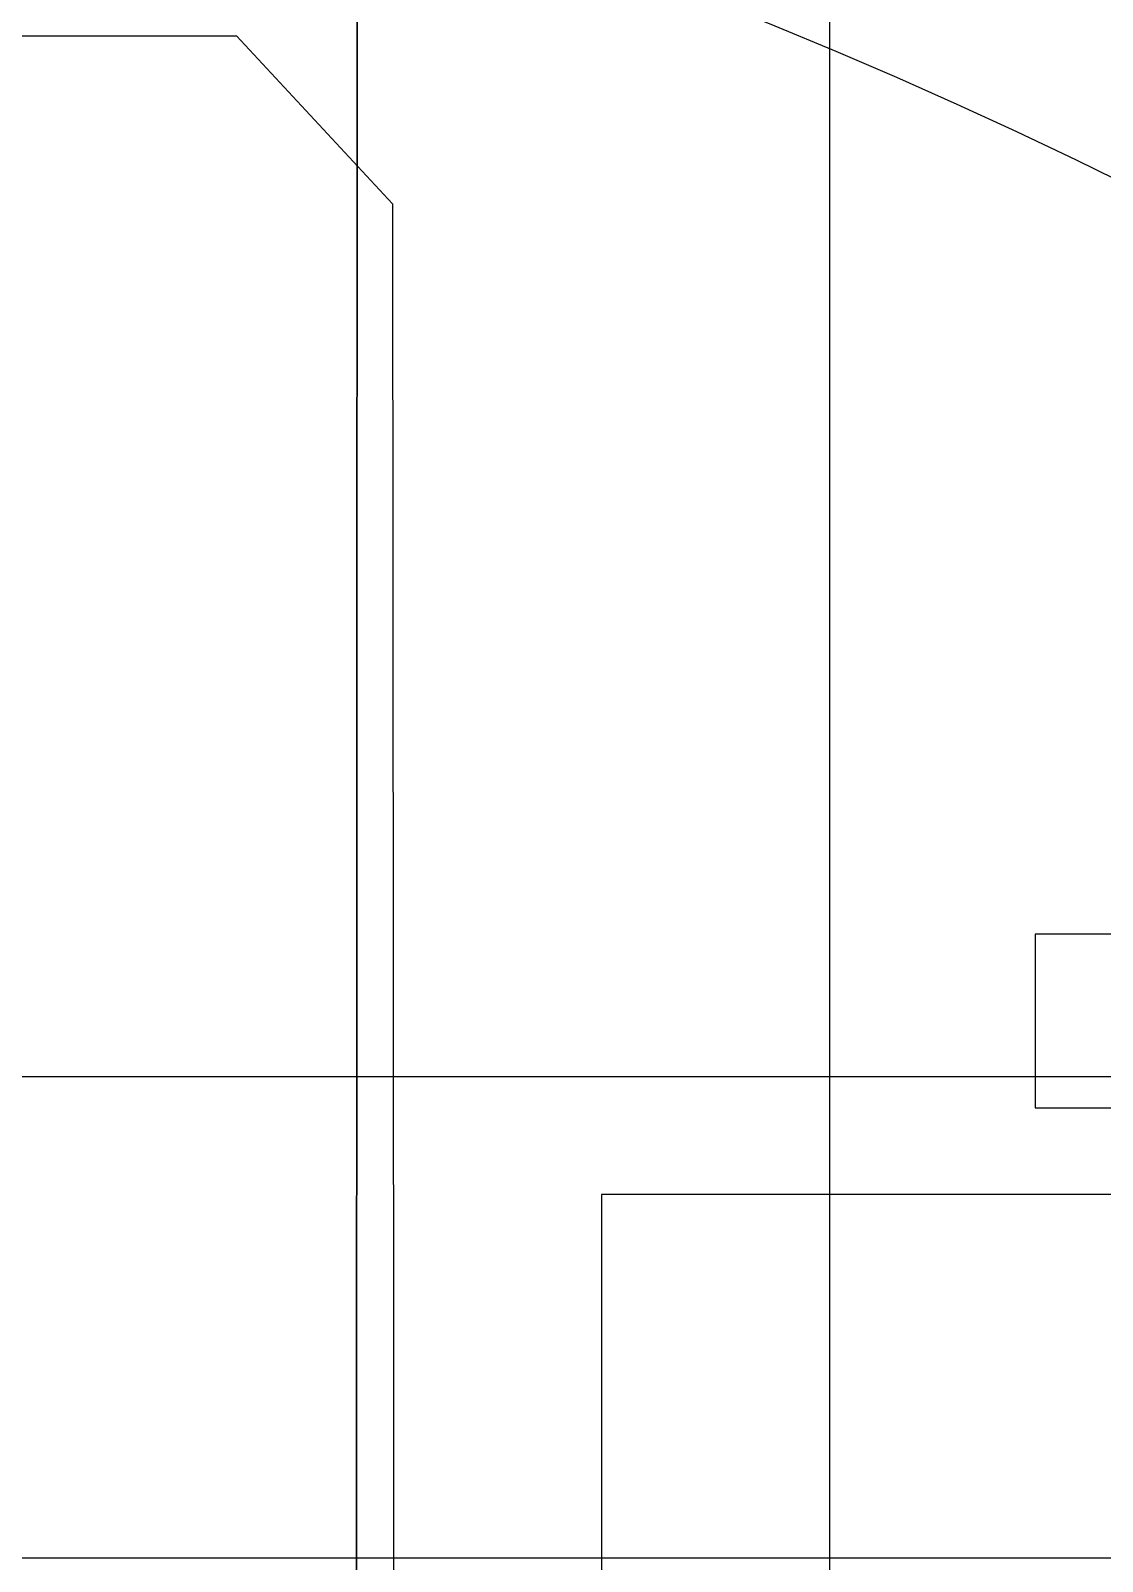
# Model space of a CAD drawing. Extents: x -381 to 213, y -63 to 250.
# Drawn here: x -103 to -90.64, y 52.83 to 70.47 of the extents above; entities that cross this region are included whole.
import ezdxf

# ---------------------------------------------------------------- set-up
doc = ezdxf.new("R2010")
doc.units = 0
doc.header["$MEASUREMENT"] = 0
doc.linetypes.add('K5LT65535', pattern=[0])
doc.linetypes.add('K5LT_BASIC', pattern=[0])
doc.layers.add('Системный слой', color=7, linetype='Continuous')

# ---------------------------------------------------------------- blocks, each defined once
blk = doc.blocks.new('*U')
at = {"layer": 'Системный слой', "color": 5, "linetype": 'K5LT_BASIC'}
for p, q in [((-110.178, 33.852), (-110.15, 86.852)), ((112.82, 33.848), (112.849, 86.848)), ((35.097, 31.318), (5.097, 31.318)), ((5.097, 31.318), (5.097, 29.318)), ((5.097, 29.318), (35.097, 29.318)), ((20.099, 28.32), (0.099, 28.32)), ((0.099, 28.32), (0.099, -1.68))]:
    blk.add_line(p, q, dxfattribs=at)
blk = doc.blocks.new('*F')
at = {"layer": 'Системный слой', "color": 5, "linetype": 'K5LT65535'}
for points in [[(64.596, 15.692), (64.596, 19.329), (62.012, 19.329), (59.428, 45.933), (-51.102, 45.933), (-51.102, 49.761), (-44.02, 51.483), (56.079, 51.483), (58.376, 49.186), (59.428, 45.933)], [(-51.58, 12.152), (-51.58, 15.788), (-42.68, 41.722), (-39.714, 44.689), (1.149, 44.689), (2.728, 43.11), (2.728, -18.333), (0.766, -21.534), (-1.148, -21.534)], [(-2.296, 17.128), (-38.374, 17.128), (-38.374, 39.425), (-36.125, 41.674), (-4.114, 41.674), (-2.313, 39.736), (-2.296, 17.128)]]:
    blk.add_lwpolyline(points, dxfattribs=at)
at = {"layer": 'Системный слой', "color": 5, "linetype": 'K5LT_BASIC'}
blk.add_circle((94.013, 5.981), 62.534, dxfattribs=at)
blk.add_circle((94.013, 5.981), 62.534, dxfattribs=at)
at = {"layer": 'Системный слой'}
blk.add_blockref('*U', (0, 0), dxfattribs=at)
blk.add_blockref('*U', (0, 0), dxfattribs=at)
blk.add_blockref('*U', (0, 0), dxfattribs=at)
blk.add_blockref('*U', (0, 0), dxfattribs=at)
blk.add_blockref('*U', (0, 0), dxfattribs=at)
blk.add_blockref('*U', (0, 0), dxfattribs=at)
blk.add_blockref('*U', (0, 0), dxfattribs=at)
blk.add_blockref('*U', (0, 0), dxfattribs=at)
blk.add_blockref('*U', (0, 0), dxfattribs=at)
blk.add_blockref('*U', (0, 0), dxfattribs=at)
blk.add_blockref('*U', (0, 0), dxfattribs=at)
blk.add_blockref('*U', (0, 0), dxfattribs=at)
blk.add_blockref('*U', (0, 0), dxfattribs=at)
blk.add_blockref('*U', (0, 0), dxfattribs=at)
blk.add_blockref('*U', (0, 0), dxfattribs=at)
blk.add_blockref('*U', (0, 0), dxfattribs=at)
blk.add_blockref('*U', (0, 0), dxfattribs=at)
blk.add_blockref('*U', (0, 0), dxfattribs=at)
blk.add_blockref('*U', (0, 0), dxfattribs=at)
blk.add_blockref('*U', (0, 0), dxfattribs=at)
blk.add_blockref('*U', (0, 0), dxfattribs=at)
blk.add_blockref('*U', (0, 0), dxfattribs=at)
blk.add_blockref('*U', (0, 0), dxfattribs=at)
blk.add_blockref('*U', (0, 0), dxfattribs=at)
blk.add_blockref('*U', (0, 0), dxfattribs=at)
blk.add_blockref('*U', (0, 0), dxfattribs=at)
blk.add_blockref('*U', (0, 0), dxfattribs=at)
blk.add_blockref('*U', (0, 0), dxfattribs=at)
blk.add_blockref('*U', (0, 0), dxfattribs=at)
blk.add_blockref('*U', (0, 0), dxfattribs=at)
blk.add_blockref('*U', (0, 0), dxfattribs=at)
blk.add_blockref('*U', (0, 0), dxfattribs=at)
blk.add_blockref('*U', (0, 0), dxfattribs=at)
blk.add_blockref('*U', (0, 0), dxfattribs=at)
blk.add_blockref('*U', (0, 0), dxfattribs=at)
blk.add_blockref('*U', (0, 0), dxfattribs=at)
blk.add_blockref('*U', (0, 0), dxfattribs=at)
blk.add_blockref('*U', (0, 0), dxfattribs=at)
blk.add_blockref('*U', (0, 0), dxfattribs=at)
blk.add_blockref('*U', (0, 0), dxfattribs=at)
blk.add_blockref('*U', (0, 0), dxfattribs=at)
blk.add_blockref('*U', (0, 0), dxfattribs=at)
blk.add_blockref('*U', (0, 0), dxfattribs=at)
blk.add_blockref('*U', (0, 0), dxfattribs=at)
blk.add_blockref('*U', (0, 0), dxfattribs=at)
blk.add_blockref('*U', (0, 0), dxfattribs=at)
blk.add_blockref('*U', (0, 0), dxfattribs=at)
blk.add_blockref('*U', (0, 0), dxfattribs=at)
blk.add_blockref('*U', (0, 0), dxfattribs=at)
blk.add_blockref('*U', (0, 0), dxfattribs=at)
blk.add_blockref('*U', (0, 0), dxfattribs=at)
blk.add_blockref('*U', (0, 0), dxfattribs=at)
blk.add_blockref('*U', (0, 0), dxfattribs=at)
blk.add_blockref('*U', (0, 0), dxfattribs=at)
blk.add_blockref('*U', (0, 0), dxfattribs=at)
blk.add_blockref('*U', (0, 0), dxfattribs=at)
blk.add_blockref('*U', (0, 0), dxfattribs=at)
blk.add_blockref('*U', (0, 0), dxfattribs=at)
blk.add_blockref('*U', (0, 0), dxfattribs=at)
blk.add_blockref('*U', (0, 0), dxfattribs=at)
blk.add_blockref('*U', (0, 0), dxfattribs=at)
blk.add_blockref('*U', (0, 0), dxfattribs=at)
blk.add_blockref('*U', (0, 0), dxfattribs=at)
blk.add_blockref('*U', (0, 0), dxfattribs=at)
blk.add_blockref('*U', (0, 0), dxfattribs=at)
blk.add_blockref('*U', (0, 0), dxfattribs=at)
blk.add_blockref('*U', (0, 0), dxfattribs=at)
blk.add_blockref('*U', (0, 0), dxfattribs=at)
blk.add_blockref('*U', (0, 0), dxfattribs=at)
blk.add_blockref('*U', (0, 0), dxfattribs=at)
blk.add_blockref('*U', (0, 0), dxfattribs=at)
blk.add_blockref('*U', (0, 0), dxfattribs=at)
blk.add_blockref('*U', (0, 0), dxfattribs=at)
blk.add_blockref('*U', (0, 0), dxfattribs=at)
blk.add_blockref('*U', (0, 0), dxfattribs=at)
blk.add_blockref('*U', (0, 0), dxfattribs=at)
blk.add_blockref('*U', (0, 0), dxfattribs=at)
blk.add_blockref('*U', (0, 0), dxfattribs=at)
blk.add_blockref('*U', (0, 0), dxfattribs=at)
blk.add_blockref('*U', (0, 0), dxfattribs=at)
blk.add_blockref('*U', (0, 0), dxfattribs=at)
blk.add_blockref('*U', (0, 0), dxfattribs=at)
blk.add_blockref('*U', (0, 0), dxfattribs=at)
blk.add_blockref('*U', (0, 0), dxfattribs=at)
blk.add_blockref('*U', (0, 0), dxfattribs=at)
blk.add_blockref('*U', (0, 0), dxfattribs=at)
blk.add_blockref('*U', (0, 0), dxfattribs=at)
blk.add_blockref('*U', (0, 0), dxfattribs=at)
blk.add_blockref('*U', (0, 0), dxfattribs=at)
blk.add_blockref('*U', (0, 0), dxfattribs=at)
blk.add_blockref('*U', (0, 0), dxfattribs=at)
blk.add_blockref('*U', (0, 0), dxfattribs=at)
blk.add_blockref('*U', (0, 0), dxfattribs=at)
blk.add_blockref('*U', (0, 0), dxfattribs=at)
blk.add_blockref('*U', (0, 0), dxfattribs=at)
blk.add_blockref('*U', (0, 0), dxfattribs=at)
blk.add_blockref('*U', (0, 0), dxfattribs=at)
blk.add_blockref('*U', (0, 0), dxfattribs=at)
blk.add_blockref('*U', (0, 0), dxfattribs=at)
blk.add_blockref('*U', (0, 0), dxfattribs=at)
blk.add_blockref('*U', (0, 0), dxfattribs=at)
blk.add_blockref('*U', (0, 0), dxfattribs=at)
blk.add_blockref('*U', (0, 0), dxfattribs=at)
blk.add_blockref('*U', (0, 0), dxfattribs=at)
blk.add_blockref('*U', (0, 0), dxfattribs=at)
blk.add_blockref('*U', (0, 0), dxfattribs=at)
blk.add_blockref('*U', (0, 0), dxfattribs=at)
blk.add_blockref('*U', (0, 0), dxfattribs=at)
blk.add_blockref('*U', (0, 0), dxfattribs=at)
blk.add_blockref('*U', (0, 0), dxfattribs=at)
blk.add_blockref('*U', (0, 0), dxfattribs=at)
blk.add_blockref('*U', (0, 0), dxfattribs=at)
blk.add_blockref('*U', (0, 0), dxfattribs=at)
blk.add_blockref('*U', (0, 0), dxfattribs=at)
blk.add_blockref('*U', (0, 0), dxfattribs=at)
blk.add_blockref('*U', (0, 0), dxfattribs=at)
blk.add_blockref('*U', (0, 0), dxfattribs=at)
blk.add_blockref('*U', (0, 0), dxfattribs=at)
blk.add_blockref('*U', (0, 0), dxfattribs=at)
blk.add_blockref('*U', (0, 0), dxfattribs=at)
blk.add_blockref('*U', (0, 0), dxfattribs=at)
blk.add_blockref('*U', (0, 0), dxfattribs=at)
blk.add_blockref('*U', (0, 0), dxfattribs=at)
blk.add_blockref('*U', (0, 0), dxfattribs=at)
blk.add_blockref('*U', (0, 0), dxfattribs=at)
blk.add_blockref('*U', (0, 0), dxfattribs=at)
blk.add_blockref('*U', (0, 0), dxfattribs=at)
blk.add_blockref('*U', (0, 0), dxfattribs=at)
blk.add_blockref('*U', (0, 0), dxfattribs=at)
blk.add_blockref('*U', (0, 0), dxfattribs=at)
blk.add_blockref('*U', (0, 0), dxfattribs=at)
blk.add_blockref('*U', (0, 0), dxfattribs=at)
blk.add_blockref('*U', (0, 0), dxfattribs=at)
blk.add_blockref('*U', (0, 0), dxfattribs=at)
blk.add_blockref('*U', (0, 0), dxfattribs=at)
blk.add_blockref('*U', (0, 0), dxfattribs=at)
blk.add_blockref('*U', (0, 0), dxfattribs=at)
blk.add_blockref('*U', (0, 0), dxfattribs=at)
blk.add_blockref('*U', (0, 0), dxfattribs=at)
blk.add_blockref('*U', (0, 0), dxfattribs=at)
blk.add_blockref('*U', (0, 0), dxfattribs=at)
blk.add_blockref('*U', (0, 0), dxfattribs=at)
blk.add_blockref('*U', (0, 0), dxfattribs=at)
blk.add_blockref('*U', (0, 0), dxfattribs=at)
blk.add_blockref('*U', (0, 0), dxfattribs=at)
blk.add_blockref('*U', (0, 0), dxfattribs=at)
blk.add_blockref('*U', (0, 0), dxfattribs=at)
blk.add_blockref('*U', (0, 0), dxfattribs=at)
blk.add_blockref('*U', (0, 0), dxfattribs=at)
blk.add_blockref('*U', (0, 0), dxfattribs=at)
blk.add_blockref('*U', (0, 0), dxfattribs=at)
blk.add_blockref('*U', (0, 0), dxfattribs=at)
blk.add_blockref('*U', (0, 0), dxfattribs=at)
blk.add_blockref('*U', (0, 0), dxfattribs=at)
blk.add_blockref('*U', (0, 0), dxfattribs=at)
blk.add_blockref('*U', (0, 0), dxfattribs=at)
blk.add_blockref('*U', (0, 0), dxfattribs=at)
blk.add_blockref('*U', (0, 0), dxfattribs=at)
blk.add_blockref('*U', (0, 0), dxfattribs=at)
blk.add_blockref('*U', (0, 0), dxfattribs=at)
blk.add_blockref('*U', (0, 0), dxfattribs=at)
blk.add_blockref('*U', (0, 0), dxfattribs=at)
blk.add_blockref('*U', (0, 0), dxfattribs=at)
blk.add_blockref('*U', (0, 0), dxfattribs=at)
blk.add_blockref('*U', (0, 0), dxfattribs=at)
blk.add_blockref('*U', (0, 0), dxfattribs=at)
blk.add_blockref('*U', (0, 0), dxfattribs=at)
blk.add_blockref('*U', (0, 0), dxfattribs=at)
blk.add_blockref('*U', (0, 0), dxfattribs=at)
blk.add_blockref('*U', (0, 0), dxfattribs=at)
blk.add_blockref('*U', (0, 0), dxfattribs=at)
blk.add_blockref('*U', (0, 0), dxfattribs=at)
blk.add_blockref('*U', (0, 0), dxfattribs=at)
blk.add_blockref('*U', (0, 0), dxfattribs=at)
blk.add_blockref('*U', (0, 0), dxfattribs=at)
blk.add_blockref('*U', (0, 0), dxfattribs=at)
blk.add_blockref('*U', (0, 0), dxfattribs=at)
blk.add_blockref('*U', (0, 0), dxfattribs=at)
blk.add_blockref('*U', (0, 0), dxfattribs=at)
blk.add_blockref('*U', (0, 0), dxfattribs=at)
blk.add_blockref('*U', (0, 0), dxfattribs=at)
blk.add_blockref('*U', (0, 0), dxfattribs=at)
blk.add_blockref('*U', (0, 0), dxfattribs=at)
blk.add_blockref('*U', (0, 0), dxfattribs=at)
blk.add_blockref('*U', (0, 0), dxfattribs=at)
blk.add_blockref('*U', (0, 0), dxfattribs=at)
blk.add_blockref('*U', (0, 0), dxfattribs=at)
blk.add_blockref('*U', (0, 0), dxfattribs=at)
blk.add_blockref('*U', (0, 0), dxfattribs=at)
blk.add_blockref('*U', (0, 0), dxfattribs=at)
blk.add_blockref('*U', (0, 0), dxfattribs=at)
blk.add_blockref('*U', (0, 0), dxfattribs=at)
blk.add_blockref('*U', (0, 0), dxfattribs=at)
blk.add_blockref('*U', (0, 0), dxfattribs=at)
blk.add_blockref('*U', (0, 0), dxfattribs=at)
blk.add_blockref('*U', (0, 0), dxfattribs=at)
blk.add_blockref('*U', (0, 0), dxfattribs=at)
blk.add_blockref('*U', (0, 0), dxfattribs=at)
blk.add_blockref('*U', (0, 0), dxfattribs=at)
blk.add_blockref('*U', (0, 0), dxfattribs=at)
blk.add_blockref('*U', (0, 0), dxfattribs=at)
blk.add_blockref('*U', (0, 0), dxfattribs=at)
blk.add_blockref('*U', (0, 0), dxfattribs=at)
blk.add_blockref('*U', (0, 0), dxfattribs=at)
blk.add_blockref('*U', (0, 0), dxfattribs=at)
blk.add_blockref('*U', (0, 0), dxfattribs=at)
blk.add_blockref('*U', (0, 0), dxfattribs=at)

msp = doc.modelspace()

# ---------------------------------------------------------------- block references
at = {"layer": 'Системный слой'}
for p in [(-96.515, 28.741), (-63.927, 6.935), (-212.068, 6.637), (10.927, 6.609)]:
    msp.add_blockref('*F', p, dxfattribs=at)

doc.saveas('drawing.dxf')
